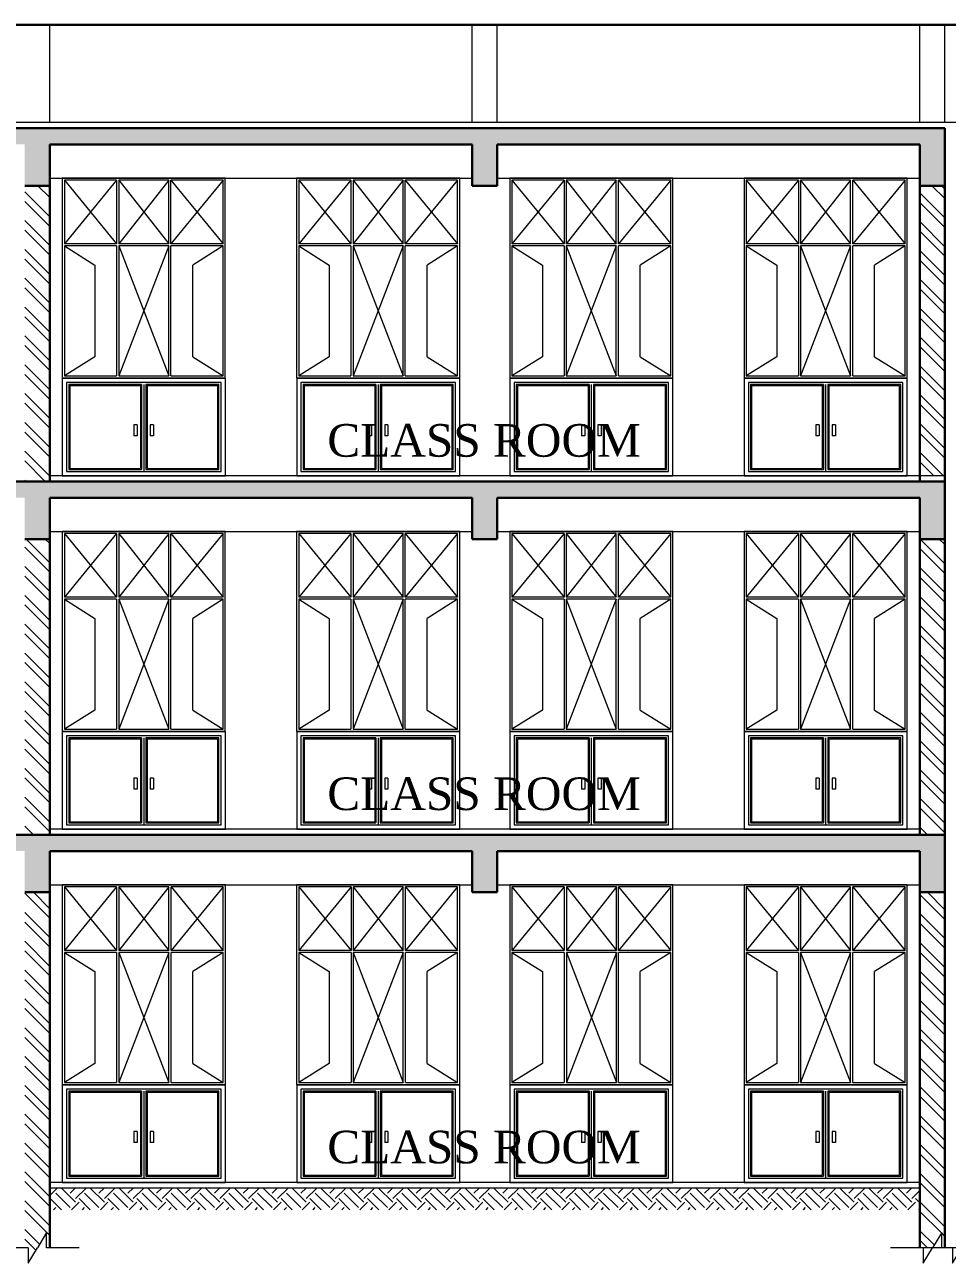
# Model space of a CAD drawing. Header units: metres. Extents: x 1545540 to 2027037, y 435419 to 693806.
# Drawn here: x 1994827 to 2003309, y 559018 to 570409 of the extents above; entities that cross this region are included whole.
import ezdxf

# ---------------------------------------------------------------- set-up
doc = ezdxf.new("R2010")
doc.units = ezdxf.units.M
doc.header["$LTSCALE"] = 1000
for name, color, linetype, lineweight in [('cb', 253, 'Continuous', 9), ('coloum hatch', 254, 'Continuous', 9), ('elevation', 1, 'Continuous', 13), ('elevation-2', 1, 'Continuous', 5), ('FLOOR FINISH', 10, 'Continuous', 15), ('Hatch', 8, 'Continuous', 13), ('SLAB', 5, 'Continuous', 30), ('Wall', 7, 'Continuous', 30), ('wall l', 7, 'Continuous', 20), ('Window', 150, 'Continuous', 15), ('Window n door', 150, 'Continuous', 15)]:
    doc.layers.add(name, color=color, linetype=linetype, lineweight=lineweight)
doc.layers.add('text', color=7, linetype='Continuous')
doc.styles.add('L120', font='simplex.shx', dxfattribs={"height": 1})
pattern_1 = [(130, (5502746.58, 1027870.74), (-215.178055, -18.8256405), [22.5, -247.5]), (185, (5502746.58, 1027870.74), (41.6254, 225.65764), [18, -198]), (79.5486, (5502728.65, 1027869.17), (-173.552814, 206.831863), [19.122057, -210.342634]), (133.8158, (5502746.58, 1027930.74), (-320.172315, -49.655704), [33.75, -371.25]), (83.3644, (5502719.9, 1027926.6), (-280.398812, 292.23536), [28.683086, -315.5139]), (188.8158, (5502746.58, 1027930.74), (-280.398583, 292.23558), [27, -297]), (159, (5502716.58, 1027915.74), (-179.072116, -120.785667), [22.5, -247.5]), (214, (5502716.58, 1027915.74), (-72.9946, 217.545013), [18, -198]), (108.5486, (5502701.66, 1027905.67), (-252.066789, 96.759149), [19.122057, -210.342634]), (142.5, (5502746.58, 1027870.74), (-3.6479566, 99.8681561), [0, -195.6, 0, -201, 0, -198.75]), (172.5, (5502746.58, 1027870.74), (-78.9208612, 118.3235135), [0, -114.6, 0, -191.1, 0, -75.75]), (212.5, (5502813.48, 1027870.74), (-160.1467308, -6.7664615), [0, -75, 0, -234, 0, -310.5]), (222.5, (5502843.48, 1027870.74), (-174.955851, 30.0314947), [0, -97.5, 0, -155.4, 0, -220.5])]

# ---------------------------------------------------------------- blocks, each defined once
blk = doc.blocks.new('WS')
at = {"layer": 'Window n door', "ltscale": 0.05}
for p, q in [((4988.993, 75.704), (4989.473, 75.704)), ((4988.993, 75.119), (4988.993, 75.704)), ((4988.993, 75.704), (4989.473, 75.119)), ((4989.473, 75.704), (4988.993, 75.119)), ((4989.473, 75.119), (4989.473, 75.704)), ((4989.493, 75.704), (4989.953, 75.704)), ((4989.493, 75.119), (4989.493, 75.704)), ((4989.493, 75.704), (4989.953, 75.119)), ((4989.953, 75.704), (4989.493, 75.119)), ((4989.953, 75.704), (4989.953, 75.119)), ((4989.973, 75.704), (4990.453, 75.704)), ((4989.973, 75.704), (4989.973, 75.119)), ((4989.973, 75.704), (4990.453, 75.119)), ((4990.453, 75.704), (4989.973, 75.119)), ((4990.453, 75.704), (4990.453, 75.119)), ((4988.993, 75.119), (4989.473, 75.119)), ((4988.993, 75.099), (4989.473, 75.099)), ((4988.993, 73.904), (4988.993, 75.099)), ((4988.993, 75.099), (4989.273, 74.924)), ((4989.473, 73.904), (4989.473, 75.099)), ((4989.493, 75.119), (4989.953, 75.119)), ((4989.493, 75.099), (4989.953, 75.099)), ((4989.493, 73.904), (4989.493, 75.099)), ((4989.493, 75.099), (4989.953, 73.904)), ((4989.953, 75.099), (4989.493, 73.904)), ((4989.953, 75.099), (4989.953, 73.904)), ((4989.973, 75.119), (4990.453, 75.119)), ((4989.973, 75.099), (4990.453, 75.099)), ((4989.973, 75.099), (4989.973, 73.904)), ((4990.453, 75.099), (4990.173, 74.924)), ((4990.453, 75.099), (4990.453, 73.904)), ((4989.273, 74.078), (4989.273, 74.924)), ((4990.173, 74.924), (4990.173, 74.078)), ((4989.273, 74.078), (4988.993, 73.904)), ((4990.173, 74.078), (4990.453, 73.904)), ((4989.473, 73.904), (4988.993, 73.904)), ((4989.953, 73.904), (4989.493, 73.904)), ((4990.453, 73.904), (4989.973, 73.904))]:
    blk.add_line(p, q, dxfattribs=at)
blk.add_lwpolyline([(4988.973, 75.724), (4990.473, 75.724), (4990.473, 73.884), (4988.973, 73.884)], close=True, dxfattribs=at)
blk = doc.blocks.new('gjghj')
at = {"layer": 'wall l', "ltscale": 0.05}
for p, q in [((5060.719, -64.222), (5060.719, -64.081)), ((5060.719, -64.081), (5060.804, -64.222)), ((5060.419, -64.222), (5060.719, -64.222)), ((5060.89, -64.364), (5060.804, -64.222)), ((5060.89, -64.222), (5061.19, -64.222)), ((5060.89, -64.222), (5060.89, -64.364))]:
    blk.add_line(p, q, dxfattribs=at)
blk = doc.blocks.new('FHG')
at = {"layer": 'cb', "ltscale": 0.05}
for p, q in [((3498.604, -475.286), (3497.104, -475.286)), ((3497.104, -475.286), (3497.104, -476.186)), ((3498.564, -475.326), (3497.143, -475.326)), ((3497.143, -475.326), (3497.143, -476.146)), ((3498.564, -476.146), (3498.564, -475.326)), ((3498.604, -476.186), (3498.604, -475.286)), ((3497.823, -475.346), (3497.823, -476.116)), ((3497.833, -475.346), (3497.833, -476.126)), ((3497.853, -475.346), (3497.853, -476.146)), ((3498.544, -475.346), (3497.873, -475.346)), ((3497.873, -475.346), (3497.873, -476.126)), ((3497.883, -475.346), (3497.883, -476.116)), ((3498.534, -475.356), (3497.883, -475.356)), ((3498.534, -476.116), (3498.534, -475.356)), ((3498.544, -476.126), (3498.544, -475.346)), ((3497.763, -475.716), (3497.763, -475.816)), ((3497.793, -475.716), (3497.763, -475.716)), ((3497.793, -475.716), (3497.793, -475.816)), ((3497.913, -475.716), (3497.913, -475.816)), ((3497.943, -475.716), (3497.913, -475.716)), ((3497.943, -475.716), (3497.943, -475.816)), ((3497.793, -475.816), (3497.763, -475.816)), ((3497.943, -475.816), (3497.913, -475.816)), ((3497.873, -476.126), (3498.544, -476.126)), ((3497.883, -476.116), (3498.534, -476.116)), ((3497.104, -476.186), (3498.604, -476.186)), ((3497.143, -476.146), (3498.564, -476.146))]:
    blk.add_line(p, q, dxfattribs=at)
for points in [[(3497.833, -475.346), (3497.163, -475.346), (3497.163, -476.126), (3497.833, -476.126)], [(3497.823, -475.356), (3497.173, -475.356), (3497.173, -476.116), (3497.823, -476.116)]]:
    blk.add_lwpolyline(points, dxfattribs=at)

msp = doc.modelspace()

# ---------------------------------------------------------------- hatches: boundary and pattern name
at = {"layer": 'Hatch', "ltscale": 0.05}
h = msp.add_hatch(dxfattribs=at)
h.set_pattern_fill('AR-CONC', color=256, scale=30, style=0)
h.set_pattern_definition(pattern_1)
h.paths.add_polyline_path([(1961906.1397, 569458.8197), (1982712.0379, 569458.8197), (1999172.0379, 569458.8197), (2003287.0379, 569458.8197), (2003287.0379, 568928.8146), (2003057.0379, 568928.8146), (2003057.0379, 569308.8197), (1999172.0379, 569308.8197), (1999172.0379, 568928.8146), (1998942.0379, 568928.8146), (1998942.0379, 569308.8197), (1995057.0379, 569308.8197), (1995057.0379, 568928.8146), (1994826.1397, 568928.8146), (1994826.1397, 569308.8197), (1990942.0379, 569308.8197), (1990942.0379, 568928.8146), (1990712.0379, 568928.8146), (1990712.0379, 569308.8197), (1986827.0379, 569308.8197), (1986827.0379, 568928.8146), (1986597.0379, 568928.8146), (1986597.0379, 569308.8197), (1982712.0379, 569308.8197), (1982712.0379, 568928.8146), (1982482.0379, 568928.8146), (1982482.0379, 569308.8197), (1978597.0379, 569308.8197), (1978597.0379, 568928.8146), (1978367.0379, 568928.8146), (1978367.0379, 569308.8197), (1974482.0379, 569308.8197), (1974482.0379, 568928.8146), (1974252.0379, 568928.8146), (1974252.0379, 569308.8197), (1970367.0379, 569308.8197), (1970367.0379, 568928.8146), (1970137.0379, 568928.8146), (1970137.0379, 569308.8197), (1966252.0379, 569308.8197), (1966252.0379, 568928.8146), (1966022.0379, 568928.8146), (1966022.0379, 569308.8197), (1962136.1397, 569308.8197), (1962136.1397, 568928.8146), (1961906.1397, 568928.8146)])
h = msp.add_hatch(dxfattribs=at)
h.set_pattern_fill('ANSI32', color=256, scale=500, style=0)
h.set_pattern_definition([(135, (6090270.98, 551136.73), (132.5825214, 132.5825214), []), (135, (6090182.6, 551136.73), (132.5825214, 132.5825214), [])])
h.paths.add_polyline_path([(1994827.0379, 562429.3765), (1995057.0379, 562429.3765), (1995057.0379, 559159.655), (1995027.9065, 559159.655), (1995027.9065, 559301.4346), (1994857.3436, 559017.8754), (1994857.3436, 559159.655), (1994827.0379, 559159.655)])
h.paths.add_polyline_path([(1994827.0379, 565679.0277), (1995057.0379, 565679.0277), (1995057.0379, 562959.3765), (1994827.0379, 562959.3765)])
h.paths.add_polyline_path([(1994827.0379, 568928.8146), (1995057.0379, 568928.8146), (1995057.0379, 566209.0277), (1994827.0379, 566209.0277)])
h = msp.add_hatch(dxfattribs=at)
h.set_pattern_fill('ANSI32', color=256, scale=500, style=0)
h.set_pattern_definition([(135, (6090270.98, 551136.73), (132.5825214, 132.5825214), []), (135, (6090182.6, 551136.73), (132.5825214, 132.5825214), [])])
h.paths.add_polyline_path([(2003057.0379, 562429.3765), (2003287.0379, 562429.3765), (2003287.0379, 559159.655), (2003257.9065, 559159.655), (2003257.9065, 559301.4346), (2003172.6251, 559159.655), (2003057.0379, 559159.655)])
h.paths.add_polyline_path([(2003057.0379, 565679.0277), (2003287.0379, 565679.0277), (2003287.0379, 562959.3765), (2003057.0379, 562959.3765)])
h.paths.add_polyline_path([(2003057.0379, 568928.8146), (2003287.0379, 568928.8146), (2003287.0379, 566259.0277), (2003057.0379, 566259.0277), (2003057.0379, 567159.1686)])
h = msp.add_hatch(dxfattribs=at)
h.set_pattern_fill('AR-CONC', color=256, scale=30, style=0)
h.set_pattern_definition(pattern_1)
h.paths.add_polyline_path([(1961906.1397, 566209.0277), (1982712.0379, 566209.0277), (1999172.0379, 566209.0277), (2003287.0379, 566209.0277), (2003287.0379, 565679.0277), (2003057.0379, 565679.0277), (2003057.0379, 566059.0277), (1999172.0379, 566059.0277), (1999172.0379, 565679.0277), (1998942.0379, 565679.0277), (1998942.0379, 566059.0277), (1995057.0379, 566059.0277), (1995057.0379, 565679.0277), (1994826.1397, 565679.0277), (1994826.1397, 566059.0277), (1990942.0379, 566059.0277), (1990942.0379, 565679.0277), (1990712.0379, 565679.0277), (1990712.0379, 566059.0277), (1986827.0379, 566059.0277), (1986827.0379, 565679.0277), (1986597.0379, 565679.0277), (1986597.0379, 566059.0277), (1982712.0379, 566059.0277), (1982712.0379, 565679.0277), (1982482.0379, 565679.0277), (1982482.0379, 566059.0277), (1978597.0379, 566059.0277), (1978597.0379, 565679.0277), (1978367.0379, 565679.0277), (1978367.0379, 566059.0277), (1974482.0379, 566059.0277), (1974482.0379, 565679.0277), (1974252.0379, 565679.0277), (1974252.0379, 566059.0277), (1970367.0379, 566059.0277), (1970367.0379, 565679.0277), (1970137.0379, 565679.0277), (1970137.0379, 566059.0277), (1966252.0379, 566059.0277), (1966252.0379, 565679.0277), (1966022.0379, 565679.0277), (1966022.0379, 566059.0277), (1962136.1397, 566059.0277), (1962136.1397, 565679.0277), (1961906.1397, 565679.0277)])
h = msp.add_hatch(dxfattribs=at)
h.set_pattern_fill('AR-CONC', color=256, scale=30, style=0)
h.set_pattern_definition(pattern_1)
h.paths.add_polyline_path([(1982712.0379, 562809.3765), (1982712.0379, 562429.3765), (1982482.0379, 562429.3765), (1982482.0379, 562809.3765), (1978597.0379, 562809.3765), (1978597.0379, 562429.3765), (1978367.0379, 562429.3765), (1978367.0379, 562809.3765), (1974482.0379, 562809.3765), (1974482.0379, 562429.3765), (1974252.0379, 562429.3765), (1974252.0379, 562809.3765), (1970367.0379, 562809.3765), (1970367.0379, 562429.3765), (1970137.0379, 562429.3765), (1970137.0379, 562809.3765), (1966252.0379, 562809.3765), (1966252.0379, 562429.3765), (1966022.0379, 562429.3765), (1966022.0379, 562809.3765), (1962136.1397, 562809.3765), (1962136.1397, 562429.3765), (1961906.1397, 562429.3765), (1961906.1397, 562959.3765), (1982712.0379, 562959.3765), (1999172.0379, 562959.3765), (2003287.0379, 562959.3765), (2003287.0379, 562429.3765), (2003057.0379, 562429.3765), (2003057.0379, 562809.3765), (1999172.0379, 562809.3765), (1999172.0379, 562429.3765), (1998942.0379, 562429.3765), (1998942.0379, 562809.3765), (1995057.0379, 562809.3765), (1995057.0379, 562429.3765), (1994826.1397, 562429.3765), (1994826.1397, 562809.3765), (1990942.0379, 562809.3765), (1990942.0379, 562429.3765), (1990712.0379, 562429.3765), (1990712.0379, 562809.3765), (1986827.0379, 562809.3765), (1986827.0379, 562429.3765), (1986597.0379, 562429.3765), (1986597.0379, 562809.3765)])

# ---------------------------------------------------------------- linework, layer by layer
at = {"layer": 'coloum hatch', "ltscale": 0.05}
for p, q in [((1995057.0379, 569508.8197), (1995057.0379, 570408.8197)), ((1998942.0379, 569508.8197), (1998942.0379, 570408.8197)), ((1999172.0379, 569508.8197), (1999172.0379, 570408.8197)), ((2003057.0379, 569508.8197), (2003057.0379, 570408.8197)), ((2003287.0379, 569508.8197), (2003287.0379, 570408.8197))]:
    msp.add_line(p, q, dxfattribs=at)
at = {"layer": 'elevation', "ltscale": 0.05}
for p, q in [((2003290.5201, 569508.8197), (1962136.1397, 569508.8197)), ((2019786.1397, 569508.8197), (2003287.0379, 569508.8197)), ((2003290.5201, 566259.0277), (1995057.0379, 566259.0277)), ((2003057.0379, 563009.3765), (1995057.0379, 563009.3765))]:
    msp.add_line(p, q, dxfattribs=at)
at = {"layer": 'elevation-2', "ltscale": 0.05}
for p, q in [((1995057.0379, 568998.8146), (1998942.0379, 568998.8146)), ((1999172.0379, 568998.8146), (2003057.0379, 568998.8146)), ((1995057.0379, 565749.0277), (1998942.0379, 565749.0277)), ((1999172.0379, 565749.0277), (2003057.0379, 565749.0277)), ((1995057.0379, 562499.3765), (1998942.0379, 562499.3765)), ((1999172.0379, 562499.3765), (2003057.0379, 562499.3765))]:
    msp.add_line(p, q, dxfattribs=at)
at = {"layer": 'FLOOR FINISH', "ltscale": 0.05}
for p, q in [((2003057.0379, 566259.1686), (1995057.0379, 566259.1686)), ((2003057.0379, 563009.3765), (1995057.0379, 563009.3765)), ((2003290.5201, 563009.3765), (2003287.0379, 563009.3765)), ((2003057.0379, 559759.7254), (1995057.0379, 559759.7254))]:
    msp.add_line(p, q, dxfattribs=at)
at = {"layer": 'SLAB', "ltscale": 0.05}
for p, q in [((1999172.0379, 569458.8197), (1982712.0379, 569458.8197)), ((2003287.0379, 569458.8197), (1999172.0379, 569458.8197)), ((2003287.0379, 568928.8146), (2003287.0379, 569458.8197)), ((1998942.0379, 569308.8197), (1995057.0379, 569308.8197)), ((1995057.0379, 568928.8146), (1995057.0379, 569308.8197)), ((1998942.0379, 568928.8146), (1998942.0379, 569308.8197)), ((2003057.0379, 569308.8197), (1999172.0379, 569308.8197)), ((1999172.0379, 568928.8146), (1999172.0379, 569308.8197)), ((2003057.0379, 568928.8146), (2003057.0379, 569308.8197)), ((1995057.0379, 568928.8146), (1994826.1397, 568928.8146)), ((1999172.0379, 568928.8146), (1998942.0379, 568928.8146)), ((2003287.0379, 568928.8146), (2003057.0379, 568928.8146)), ((1999172.0379, 566209.0277), (1982712.0379, 566209.0277)), ((2003287.0379, 566209.0277), (1999172.0379, 566209.0277)), ((2003287.0379, 565679.0277), (2003287.0379, 566209.0277)), ((1998942.0379, 566059.0277), (1995057.0379, 566059.0277)), ((1995057.0379, 565679.0277), (1995057.0379, 566059.0277)), ((1998942.0379, 565679.0277), (1998942.0379, 566059.0277)), ((2003057.0379, 566059.0277), (1999172.0379, 566059.0277)), ((1999172.0379, 565679.0277), (1999172.0379, 566059.0277)), ((2003057.0379, 565679.0277), (2003057.0379, 566059.0277)), ((1995057.0379, 565679.0277), (1994826.1397, 565679.0277)), ((1999172.0379, 565679.0277), (1998942.0379, 565679.0277)), ((2003287.0379, 565679.0277), (2003057.0379, 565679.0277)), ((1999172.0379, 562959.3765), (1982712.0379, 562959.3765)), ((2003287.0379, 562959.3765), (1999172.0379, 562959.3765)), ((2003287.0379, 562429.3765), (2003287.0379, 562959.3765)), ((1998942.0379, 562809.3765), (1995057.0379, 562809.3765)), ((1995057.0379, 562429.3765), (1995057.0379, 562809.3765)), ((1998942.0379, 562429.3765), (1998942.0379, 562809.3765)), ((2003057.0379, 562809.3765), (1999172.0379, 562809.3765)), ((1999172.0379, 562429.3765), (1999172.0379, 562809.3765)), ((2003057.0379, 562429.3765), (2003057.0379, 562809.3765)), ((1995057.0379, 562429.3765), (1994826.1397, 562429.3765)), ((1999172.0379, 562429.3765), (1998942.0379, 562429.3765)), ((2003287.0379, 562429.3765), (2003057.0379, 562429.3765))]:
    msp.add_line(p, q, dxfattribs=at)
at = {"layer": 'Wall', "ltscale": 0.05}
for p, q in [((2003287.0379, 570408.8197), (1962136.1397, 570408.8197)), ((2020016.1397, 570408.8197), (2003287.0379, 570408.8197)), ((1995057.0379, 568928.8146), (1995057.0379, 566209.1686)), ((1995057.0379, 566209.1686), (1995057.0379, 568928.8146)), ((2003057.0379, 566209.1686), (2003057.0379, 568928.8146)), ((2003287.0379, 566209.1686), (2003287.0379, 568928.8146)), ((1995057.0379, 565679.0277), (1995057.0379, 562959.3765)), ((1995057.0379, 562959.3765), (1995057.0379, 565679.0277)), ((2003057.0379, 562959.3765), (2003057.0379, 565679.0277)), ((2003287.0379, 562959.3765), (2003287.0379, 565679.0277)), ((1995057.0379, 562429.3765), (1995057.0379, 559159.655)), ((1995057.0379, 559159.655), (1995057.0379, 562429.3765)), ((2003057.0379, 559159.655), (2003057.0379, 562429.3765)), ((2003287.0379, 559159.655), (2003287.0379, 562429.3765))]:
    msp.add_line(p, q, dxfattribs=at)
at = {"layer": 'wall l', "ltscale": 0.05}
for p, q in [((1995057.0379, 559640.6871), (1995126.0762, 559709.7254)), ((2003057.0379, 559709.7254), (1995057.0379, 559709.7254)), ((1995244.1754, 559529.5139), (1995111.5929, 559662.0965)), ((1995293.8939, 559579.2324), (1995163.4009, 559709.7254)), ((1995244.1754, 559662.0965), (1995291.8044, 559709.7254)), ((1995293.8939, 559612.378), (1995391.2413, 559709.7254)), ((1995509.3405, 559529.5139), (1995376.758, 559662.0965)), ((1995559.0589, 559579.2324), (1995428.5659, 559709.7254)), ((1995509.3405, 559662.0965), (1995556.9694, 559709.7254)), ((1995559.0589, 559612.378), (1995656.4063, 559709.7254)), ((1995774.5055, 559529.5139), (1995641.923, 559662.0965)), ((1995824.224, 559579.2324), (1995693.731, 559709.7254)), ((1995774.5055, 559662.0965), (1995822.1345, 559709.7254)), ((1995824.224, 559612.378), (1995921.5714, 559709.7254)), ((1996039.6706, 559529.5139), (1995907.0881, 559662.0965)), ((1996089.389, 559579.2324), (1995958.896, 559709.7254)), ((1996039.6706, 559662.0965), (1996087.2995, 559709.7254)), ((1996089.389, 559612.378), (1996186.7364, 559709.7254)), ((1996304.8356, 559529.5139), (1996172.2531, 559662.0965)), ((1996354.5541, 559579.2324), (1996224.0611, 559709.7254)), ((1996304.8356, 559662.0965), (1996352.4646, 559709.7254)), ((1996354.5541, 559612.378), (1996451.9014, 559709.7254)), ((1996570.0007, 559529.5139), (1996437.4181, 559662.0965)), ((1996619.7191, 559579.2324), (1996489.2261, 559709.7254)), ((1996570.0007, 559662.0965), (1996617.6296, 559709.7254)), ((1996619.7191, 559612.378), (1996717.0665, 559709.7254)), ((1996835.1657, 559529.5139), (1996702.5832, 559662.0965)), ((1996884.8842, 559579.2324), (1996754.3911, 559709.7254)), ((1996835.1657, 559662.0965), (1996882.7946, 559709.7254)), ((1996884.8842, 559612.378), (1996982.2315, 559709.7254)), ((1997100.3307, 559529.5139), (1996967.7482, 559662.0965)), ((1997150.0492, 559579.2324), (1997019.5562, 559709.7254)), ((1997100.3307, 559662.0965), (1997147.9597, 559709.7254)), ((1997150.0492, 559612.378), (1997247.3966, 559709.7254)), ((1997365.4958, 559529.5139), (1997232.9133, 559662.0965)), ((1997415.2142, 559579.2324), (1997284.7212, 559709.7254)), ((1997365.4958, 559662.0965), (1997413.1247, 559709.7254)), ((1997415.2142, 559612.378), (1997512.5616, 559709.7254)), ((1997630.6608, 559529.5139), (1997498.0783, 559662.0965)), ((1997680.3793, 559579.2324), (1997549.8863, 559709.7254)), ((1997630.6608, 559662.0965), (1997678.2898, 559709.7254)), ((1997680.3793, 559612.378), (1997777.7267, 559709.7254)), ((1997895.8259, 559529.5139), (1997763.2434, 559662.0965)), ((1997945.5443, 559579.2324), (1997815.0513, 559709.7254)), ((1997895.8259, 559662.0965), (1997943.4548, 559709.7254)), ((1997945.5443, 559612.378), (1998042.8917, 559709.7254)), ((1998160.9909, 559529.5139), (1998028.4084, 559662.0965)), ((1998210.7094, 559579.2324), (1998080.2164, 559709.7254)), ((1998160.9909, 559662.0965), (1998208.6199, 559709.7254)), ((1998210.7094, 559612.378), (1998308.0567, 559709.7254)), ((1998426.156, 559529.5139), (1998293.5734, 559662.0965)), ((1998475.8744, 559579.2324), (1998345.3814, 559709.7254)), ((1998426.156, 559662.0965), (1998473.7849, 559709.7254)), ((1998475.8744, 559612.378), (1998573.2218, 559709.7254)), ((1998691.321, 559529.5139), (1998558.7385, 559662.0965)), ((1998741.0395, 559579.2324), (1998610.5464, 559709.7254)), ((1998691.321, 559662.0965), (1998738.9499, 559709.7254)), ((1998741.0395, 559612.378), (1998838.3868, 559709.7254)), ((1998956.486, 559529.5139), (1998823.9035, 559662.0965)), ((1999006.2045, 559579.2324), (1998875.7115, 559709.7254)), ((1998956.486, 559662.0965), (1999004.115, 559709.7254)), ((1999006.2045, 559612.378), (1999103.5519, 559709.7254)), ((1999221.6511, 559529.5139), (1999089.0686, 559662.0965)), ((1999271.3695, 559579.2324), (1999140.8765, 559709.7254)), ((1999221.6511, 559662.0965), (1999269.28, 559709.7254)), ((1999271.3695, 559612.378), (1999368.7169, 559709.7254)), ((1999486.8161, 559529.5139), (1999354.2336, 559662.0965)), ((1999536.5346, 559579.2324), (1999406.0416, 559709.7254)), ((1999486.8161, 559662.0965), (1999534.4451, 559709.7254)), ((1999536.5346, 559612.378), (1999633.882, 559709.7254)), ((1999751.9812, 559529.5139), (1999619.3987, 559662.0965)), ((1999801.6996, 559579.2324), (1999671.2066, 559709.7254)), ((1999751.9812, 559662.0965), (1999799.6101, 559709.7254)), ((1999801.6996, 559612.378), (1999899.047, 559709.7254)), ((2000017.1462, 559529.5139), (1999884.5637, 559662.0965)), ((2000066.8647, 559579.2324), (1999936.3717, 559709.7254)), ((2000017.1462, 559662.0965), (2000064.7752, 559709.7254)), ((2000066.8647, 559612.378), (2000164.212, 559709.7254)), ((2000282.3113, 559529.5139), (2000149.7287, 559662.0965)), ((2000332.0297, 559579.2324), (2000201.5367, 559709.7254)), ((2000282.3113, 559662.0965), (2000329.9402, 559709.7254)), ((2000332.0297, 559612.378), (2000429.3771, 559709.7254)), ((2000547.4763, 559529.5139), (2000414.8938, 559662.0965)), ((2000597.1948, 559579.2324), (2000466.7017, 559709.7254)), ((2000547.4763, 559662.0965), (2000595.1052, 559709.7254)), ((2000597.1948, 559612.378), (2000694.5421, 559709.7254)), ((2000812.6413, 559529.5139), (2000680.0588, 559662.0965)), ((2000862.3598, 559579.2324), (2000731.8668, 559709.7254)), ((2000812.6413, 559662.0965), (2000860.2703, 559709.7254)), ((2000862.3598, 559612.378), (2000959.7072, 559709.7254)), ((2001077.8064, 559529.5139), (2000945.2239, 559662.0965)), ((2001127.5248, 559579.2324), (2000997.0318, 559709.7254)), ((2001077.8064, 559662.0965), (2001125.4353, 559709.7254)), ((2001127.5248, 559612.378), (2001224.8722, 559709.7254)), ((2001342.9714, 559529.5139), (2001210.3889, 559662.0965)), ((2001392.6899, 559579.2324), (2001262.1969, 559709.7254)), ((2001342.9714, 559662.0965), (2001390.6004, 559709.7254)), ((2001392.6899, 559612.378), (2001490.0373, 559709.7254)), ((2001608.1365, 559529.5139), (2001475.554, 559662.0965)), ((2001657.8549, 559579.2324), (2001527.3619, 559709.7254)), ((2001608.1365, 559662.0965), (2001655.7654, 559709.7254)), ((2001657.8549, 559612.378), (2001755.2023, 559709.7254)), ((2001873.3015, 559529.5139), (2001740.719, 559662.0965)), ((2001923.02, 559579.2324), (2001792.527, 559709.7254)), ((2001873.3015, 559662.0965), (2001920.9305, 559709.7254)), ((2001923.02, 559612.378), (2002020.3673, 559709.7254)), ((2002138.4666, 559529.5139), (2002005.884, 559662.0965)), ((2002188.185, 559579.2324), (2002057.692, 559709.7254)), ((2002138.4666, 559662.0965), (2002186.0955, 559709.7254)), ((2002188.185, 559612.378), (2002285.5324, 559709.7254)), ((2002403.6316, 559529.5139), (2002271.0491, 559662.0965)), ((2002453.3501, 559579.2324), (2002322.857, 559709.7254)), ((2002403.6316, 559662.0965), (2002451.2605, 559709.7254)), ((2002453.3501, 559612.378), (2002550.6974, 559709.7254)), ((2002668.7966, 559529.5139), (2002536.2141, 559662.0965)), ((2002718.5151, 559579.2324), (2002588.0221, 559709.7254)), ((2002668.7966, 559662.0965), (2002716.4256, 559709.7254)), ((2002718.5151, 559612.378), (2002815.8625, 559709.7254)), ((2002933.9617, 559529.5139), (2002801.3792, 559662.0965)), ((2002983.6801, 559579.2324), (2002853.1871, 559709.7254)), ((2002933.9617, 559662.0965), (2002981.5906, 559709.7254)), ((2002983.6801, 559612.378), (2003057.0379, 559685.7358)), ((1995057.0379, 559574.3958), (1995061.8745, 559579.2324)), ((1995164.5271, 559509.7254), (1995061.8745, 559612.378)), ((1995091.8044, 559509.7254), (1995111.5929, 559529.5139)), ((1995257.5325, 559509.7254), (1995327.0395, 559579.2324)), ((1995429.6921, 559509.7254), (1995327.0395, 559612.378)), ((1995356.9694, 559509.7254), (1995376.758, 559529.5139)), ((1995522.6976, 559509.7254), (1995592.2046, 559579.2324)), ((1995694.8572, 559509.7254), (1995592.2046, 559612.378)), ((1995622.1345, 559509.7254), (1995641.923, 559529.5139)), ((1995787.8626, 559509.7254), (1995857.3696, 559579.2324)), ((1995960.0222, 559509.7254), (1995857.3696, 559612.378)), ((1995887.2995, 559509.7254), (1995907.0881, 559529.5139)), ((1996053.0277, 559509.7254), (1996122.5347, 559579.2324)), ((1996225.1873, 559509.7254), (1996122.5347, 559612.378)), ((1996152.4646, 559509.7254), (1996172.2531, 559529.5139)), ((1996318.1927, 559509.7254), (1996387.6997, 559579.2324)), ((1996490.3523, 559509.7254), (1996387.6997, 559612.378)), ((1996417.6296, 559509.7254), (1996437.4181, 559529.5139)), ((1996583.3577, 559509.7254), (1996652.8647, 559579.2324)), ((1996755.5174, 559509.7254), (1996652.8647, 559612.378)), ((1996682.7946, 559509.7254), (1996702.5832, 559529.5139)), ((1996848.5228, 559509.7254), (1996918.0298, 559579.2324)), ((1997020.6824, 559509.7254), (1996918.0298, 559612.378)), ((1996947.9597, 559509.7254), (1996967.7482, 559529.5139)), ((1997113.6878, 559509.7254), (1997183.1948, 559579.2324)), ((1997285.8474, 559509.7254), (1997183.1948, 559612.378)), ((1997213.1247, 559509.7254), (1997232.9133, 559529.5139)), ((1997378.8529, 559509.7254), (1997448.3599, 559579.2324)), ((1997551.0125, 559509.7254), (1997448.3599, 559612.378)), ((1997478.2898, 559509.7254), (1997498.0783, 559529.5139)), ((1997644.0179, 559509.7254), (1997713.5249, 559579.2324)), ((1997816.1775, 559509.7254), (1997713.5249, 559612.378)), ((1997743.4548, 559509.7254), (1997763.2434, 559529.5139)), ((1997909.183, 559509.7254), (1997978.69, 559579.2324)), ((1998081.3426, 559509.7254), (1997978.69, 559612.378)), ((1998008.6199, 559509.7254), (1998028.4084, 559529.5139)), ((1998174.348, 559509.7254), (1998243.855, 559579.2324)), ((1998346.5076, 559509.7254), (1998243.855, 559612.378)), ((1998273.7849, 559509.7254), (1998293.5734, 559529.5139)), ((1998439.513, 559509.7254), (1998509.02, 559579.2324)), ((1998611.6727, 559509.7254), (1998509.02, 559612.378)), ((1998538.9499, 559509.7254), (1998558.7385, 559529.5139)), ((1998704.6781, 559509.7254), (1998774.1851, 559579.2324)), ((1998876.8377, 559509.7254), (1998774.1851, 559612.378)), ((1998804.115, 559509.7254), (1998823.9035, 559529.5139)), ((1998969.8431, 559509.7254), (1999039.3501, 559579.2324)), ((1999142.0027, 559509.7254), (1999039.3501, 559612.378)), ((1999069.28, 559509.7254), (1999089.0686, 559529.5139)), ((1999235.0082, 559509.7254), (1999304.5152, 559579.2324)), ((1999407.1678, 559509.7254), (1999304.5152, 559612.378)), ((1999334.4451, 559509.7254), (1999354.2336, 559529.5139)), ((1999500.1732, 559509.7254), (1999569.6802, 559579.2324)), ((1999672.3328, 559509.7254), (1999569.6802, 559612.378)), ((1999599.6101, 559509.7254), (1999619.3987, 559529.5139)), ((1999765.3383, 559509.7254), (1999834.8453, 559579.2324)), ((1999937.4979, 559509.7254), (1999834.8453, 559612.378)), ((1999864.7752, 559509.7254), (1999884.5637, 559529.5139)), ((2000030.5033, 559509.7254), (2000100.0103, 559579.2324)), ((2000202.6629, 559509.7254), (2000100.0103, 559612.378)), ((2000129.9402, 559509.7254), (2000149.7287, 559529.5139)), ((2000295.6683, 559509.7254), (2000365.1753, 559579.2324)), ((2000467.828, 559509.7254), (2000365.1753, 559612.378)), ((2000395.1052, 559509.7254), (2000414.8938, 559529.5139)), ((2000560.8334, 559509.7254), (2000630.3404, 559579.2324)), ((2000732.993, 559509.7254), (2000630.3404, 559612.378)), ((2000660.2703, 559509.7254), (2000680.0588, 559529.5139)), ((2000825.9984, 559509.7254), (2000895.5054, 559579.2324)), ((2000998.158, 559509.7254), (2000895.5054, 559612.378)), ((2000925.4353, 559509.7254), (2000945.2239, 559529.5139)), ((2001091.1635, 559509.7254), (2001160.6705, 559579.2324)), ((2001263.3231, 559509.7254), (2001160.6705, 559612.378)), ((2001190.6004, 559509.7254), (2001210.3889, 559529.5139)), ((2001356.3285, 559509.7254), (2001425.8355, 559579.2324)), ((2001528.4881, 559509.7254), (2001425.8355, 559612.378)), ((2001455.7654, 559509.7254), (2001475.554, 559529.5139)), ((2001621.4936, 559509.7254), (2001691.0006, 559579.2324)), ((2001793.6532, 559509.7254), (2001691.0006, 559612.378)), ((2001720.9305, 559509.7254), (2001740.719, 559529.5139)), ((2001886.6586, 559509.7254), (2001956.1656, 559579.2324)), ((2002058.8182, 559509.7254), (2001956.1656, 559612.378)), ((2001986.0955, 559509.7254), (2002005.884, 559529.5139)), ((2002151.8236, 559509.7254), (2002221.3306, 559579.2324)), ((2002323.9833, 559509.7254), (2002221.3306, 559612.378)), ((2002251.2605, 559509.7254), (2002271.0491, 559529.5139)), ((2002416.9887, 559509.7254), (2002486.4957, 559579.2324)), ((2002589.1483, 559509.7254), (2002486.4957, 559612.378)), ((2002516.4256, 559509.7254), (2002536.2141, 559529.5139)), ((2002682.1537, 559509.7254), (2002751.6607, 559579.2324)), ((2002854.3133, 559509.7254), (2002751.6607, 559612.378)), ((2002781.5906, 559509.7254), (2002801.3792, 559529.5139)), ((2002947.3188, 559509.7254), (2003016.8258, 559579.2324)), ((2003057.0379, 559572.1659), (2003016.8258, 559612.378)), ((2003046.7557, 559509.7254), (2003057.0379, 559520.0077))]:
    msp.add_line(p, q, dxfattribs=at)

# ---------------------------------------------------------------- block references
at = {"layer": 'cb', "xscale": 999.9999998279076, "yscale": 999.9999998279076, "zscale": 999.9999998279076}
for p in [(-1501931.7775, 1042444.6294), (-1499776.7775, 1042444.6294), (-1497816.7775, 1042444.6294), (-1495662.6756, 1042444.6294), (-1501931.7775, 1039194.8374), (-1499776.7775, 1039194.8374), (-1497816.7775, 1039194.8374), (-1495662.6756, 1039194.8374), (-1501931.7775, 1035945.1863), (-1499776.7775, 1035945.1863), (-1497816.7775, 1035945.1863), (-1495662.6756, 1035945.1863)]:
    msp.add_blockref('FHG', p, dxfattribs=at)
at = {"layer": 'Wall', "xscale": -999.9999998279076, "yscale": 999.9999998279076, "zscale": 999.9999998279076}
for p in [(7055746.9135, 623382.0546), (7063976.9135, 623382.0546), (7064246.9135, 623382.0546)]:
    msp.add_blockref('gjghj', p, dxfattribs=at)
at = {"layer": 'Window', "xscale": -999.9999998279076, "yscale": 999.9999998279076, "zscale": 999.9999998279076}
for p in [(6985643.9059, 493275.1947), (6987798.9059, 493275.1947), (6989758.9059, 493275.1947), (6991913.9059, 493275.1947), (6985643.9059, 490025.4027), (6987798.9059, 490025.4027), (6989758.9059, 490025.4027), (6991913.9059, 490025.4027), (6985644.804, 486775.7516), (6987799.804, 486775.7516), (6989759.804, 486775.7516), (6991913.9059, 486775.7516)]:
    msp.add_blockref('WS', p, dxfattribs=at)

# ---------------------------------------------------------------- texts
at = {"layer": 'text', "char_height": 300, "width": 4832.064043, "attachment_point": 1, "rotation": 0.00000001, "style": 'L120'}
for insert in [(1996589.4125, 566736.0467), (1996589.4125, 563486.2547), (1996589.4124, 560236.6036)]:
    msp.add_mtext('\\pi1019.4;{\\fTimes New Roman|b0|i0|c0|p18;CLASS ROOM}', dxfattribs=dict(at, insert=insert))

doc.saveas('drawing.dxf')
